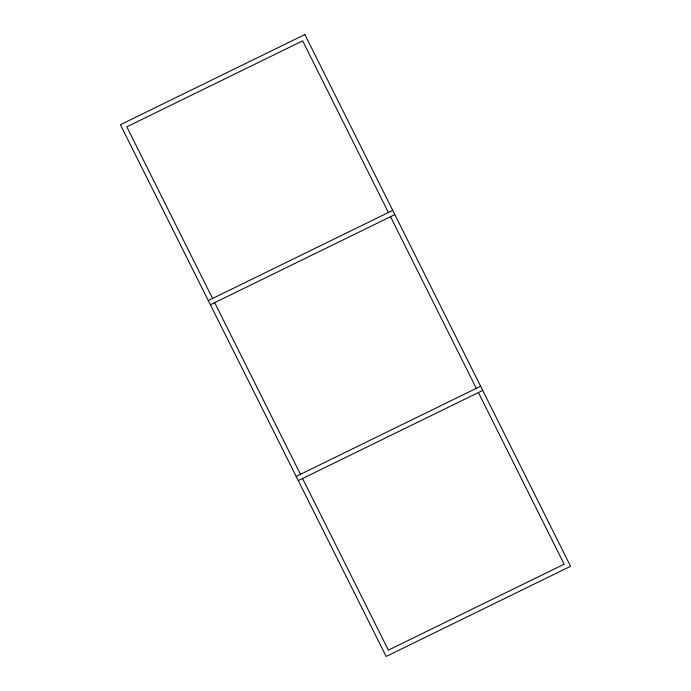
<?xml version="1.0" encoding="UTF-8"?>
<svg xmlns="http://www.w3.org/2000/svg" width="691" height="691" viewBox="0 0 691 691"><rect width="100%" height="100%" fill="white"/><g stroke="black" fill="none" stroke-linecap="round" stroke-linejoin="round"><path stroke-width="1.04" d="M208.285 300.559L392.738 210.392M210.384 304.766L394.837 214.59M296.163 476.41L480.616 386.234M298.262 480.608L482.715 390.441M388.437 212.5L302.658 40.855L126.807 126.816L212.586 298.46M390.536 216.698L476.315 388.342M478.414 392.54L564.193 564.184L388.342 650.145L302.563 478.5M214.685 302.658L300.464 474.302M304.861 34.55L120.407 124.717L386.139 656.45L570.593 566.283L304.861 34.55"/></g></svg>
